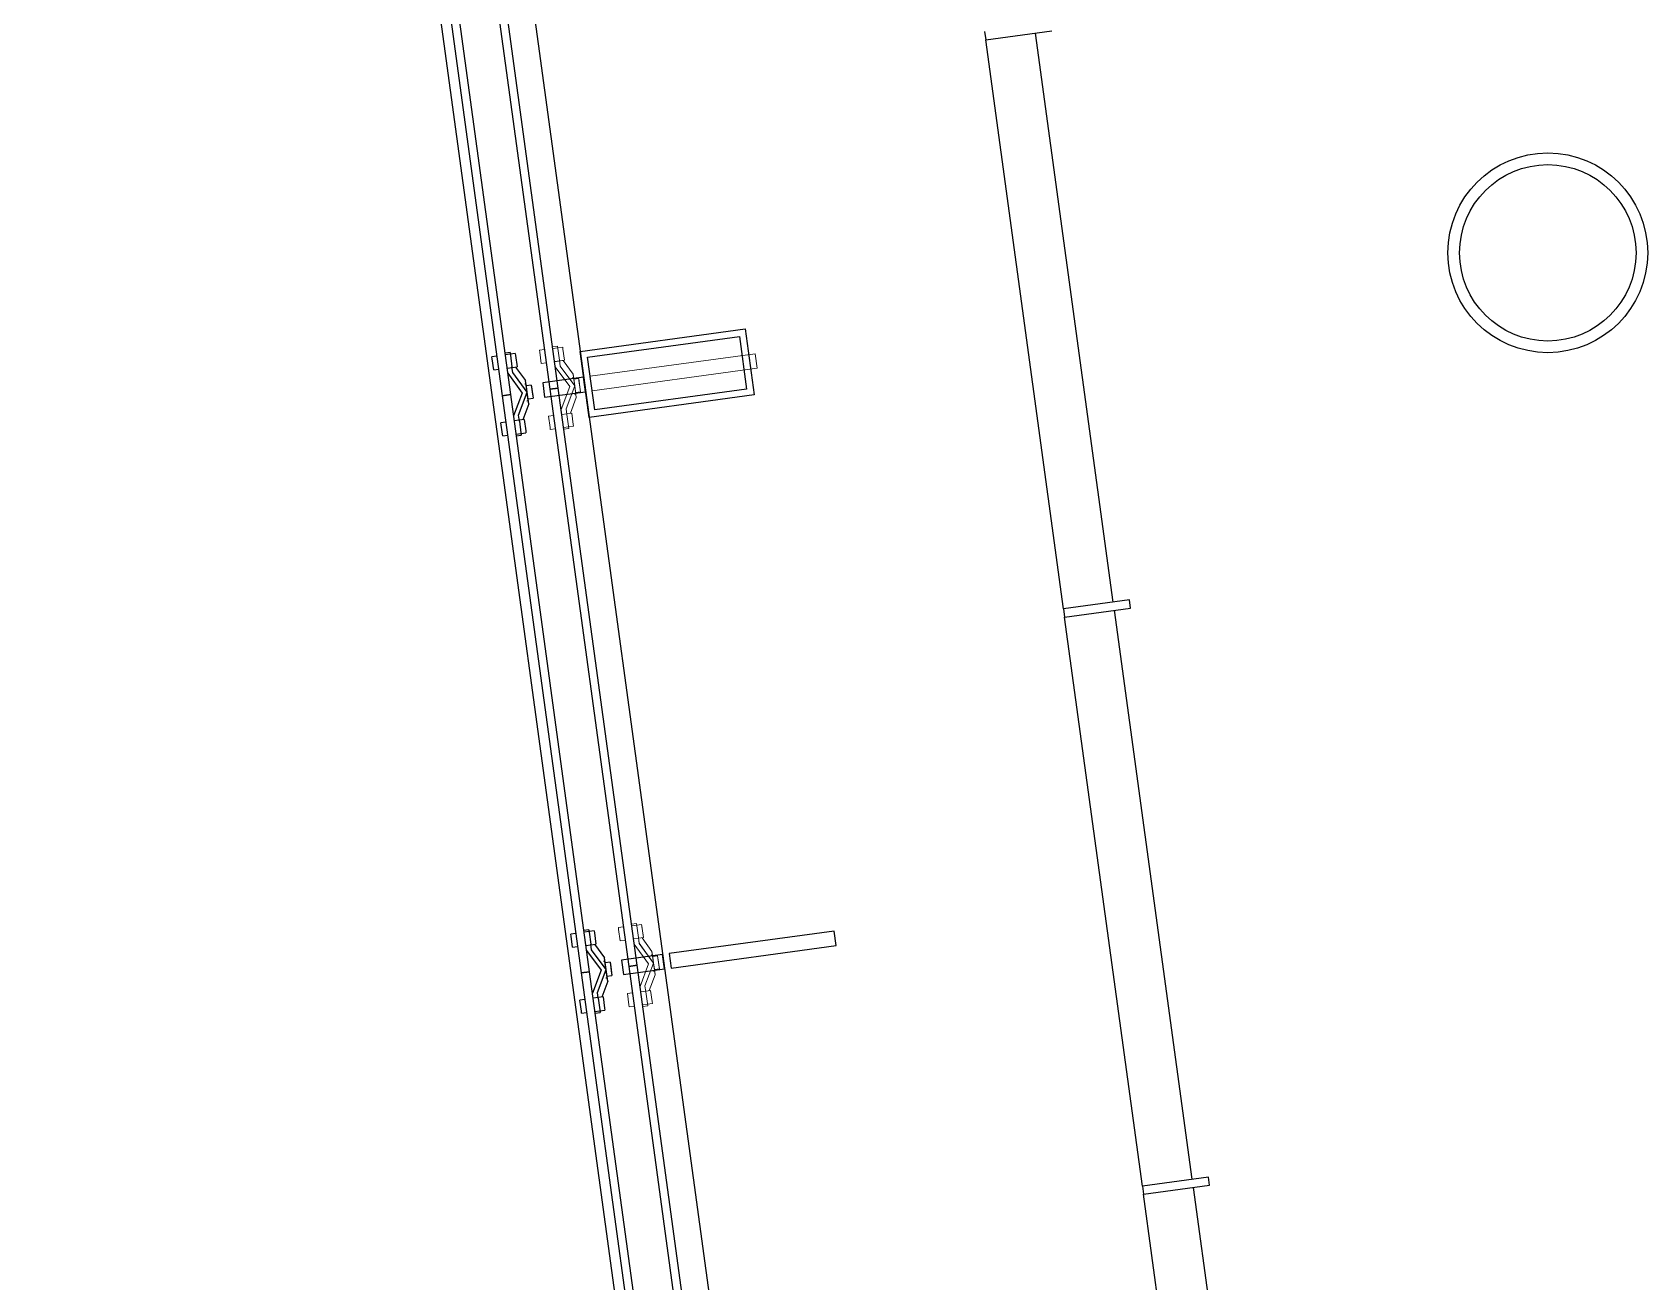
# Model space of a CAD drawing. Header units: millimetres. Extents: x -28081 to 142643, y -11740 to 128443.
# Drawn here: x -28081 to -23229, y 99430 to 103183 of the extents above; entities that cross this region are included whole.
import ezdxf

# ---------------------------------------------------------------- set-up
doc = ezdxf.new("R2010")
doc.units = ezdxf.units.MM
doc.header["$LTSCALE"] = 10
doc.layers.add('A—墙体', color=7, linetype='Continuous')
doc.layers.add('A—门窗', color=135, linetype='Continuous')
doc.layers.add('E-RF-5F$0$A-GLAZ', color=6, linetype='Continuous', lineweight=5)

# ---------------------------------------------------------------- blocks, each defined once
blk = doc.blocks.new('E-RF-5F$0$Rectangular Mullion - Icon Glass Fins-10826575-E2 号楼五层平面图 5TH FLOOR PLAN')
at = {"layer": 'A—门窗', "lineweight": 18}
for p, q in [((-22, -100), (22, -100)), ((-22, -600), (-22, -100)), ((22, -100), (22, -600)), ((22, -600), (-22, -600))]:
    blk.add_line(p, q, dxfattribs=at)
blk = doc.blocks.new('E-RF-5F$0$Spider Panel - Spider Panel-10871031-E2 号楼五层平面图 5TH FLOOR PLAN')
at = {"layer": 'A—门窗', "color": 8, "lineweight": 9}
for p, q in [((-955, 25.9), (-910.4, 50)), ((-875, 50), (-939.6, 15.1)), ((-892.7, 50), (-910.4, 50)), ((-875, 50), (-910.4, 50)), ((-900, 50), (-900, 46)), ((-900, 50), (-900, 46)), ((-895, 65), (-895, 50)), ((-895, 65), (-889.1, 65)), ((-895, 65), (-895, 50)), ((-895, 65), (-860.9, 65)), ((-895, 65), (-895, 50)), ((-895, 65), (-860.9, 65)), ((-895, 65), (-895, 50)), ((-895, 65), (-889.1, 65)), ((-875, 50), (-892.7, 50)), ((-889.1, 65), (-855, 65)), ((-889.1, 65), (-855, 65)), ((-810.4, 15.1), (-875, 50)), ((-839.6, 50), (-875, 50)), ((-857.3, 50), (-875, 50)), ((-860.9, 65), (-855, 65)), ((-860.9, 65), (-855, 65)), ((-839.6, 50), (-857.3, 50)), ((-855, 50), (-855, 65)), ((-855, 50), (-855, 65)), ((-855, 50), (-855, 65)), ((-855, 50), (-855, 65)), ((-850, 46), (-850, 50)), ((-850, 46), (-850, 50)), ((-839.6, 50), (-795, 25.9)), ((795, 25.9), (839.6, 50)), ((875, 50), (810.4, 15.1)), ((857.3, 50), (839.6, 50)), ((875, 50), (839.6, 50)), ((850, 50), (850, 46)), ((850, 50), (850, 46)), ((855, 65), (855, 50)), ((855, 65), (860.9, 65)), ((855, 65), (855, 50)), ((855, 65), (889.1, 65)), ((855, 65), (855, 50)), ((855, 65), (889.1, 65)), ((855, 65), (855, 50)), ((855, 65), (860.9, 65)), ((875, 50), (857.3, 50)), ((860.9, 65), (895, 65)), ((860.9, 65), (895, 65)), ((939.6, 15.1), (875, 50)), ((910.4, 50), (875, 50)), ((892.7, 50), (875, 50)), ((889.1, 65), (895, 65)), ((889.1, 65), (895, 65)), ((910.4, 50), (892.7, 50)), ((895, 50), (895, 65)), ((895, 50), (895, 65)), ((895, 50), (895, 65)), ((895, 50), (895, 65)), ((900, 46), (900, 50)), ((900, 46), (900, 50)), ((910.4, 50), (955, 25.9)), ((-1000, 15.1), (-1000, 0)), ((-1000, 15.1), (-992.7, 15.1)), ((-995, 30.1), (-995, 0)), ((-995, 30.1), (-989.1, 30.1)), ((-992.7, 15.1), (-957.3, 15.1)), ((-989.1, 30.1), (-955, 30.1)), ((-939.6, 15.1), (-957.3, 15.1)), ((-955, 0), (-955, 30.1)), ((-939.6, 0), (-875, 35)), ((-875, 35), (-810.4, 0)), ((-792.7, 15.1), (-810.4, 15.1)), ((-795, 30.1), (-795, 0)), ((-795, 30.1), (-760.9, 30.1)), ((-792.7, 15.1), (-757.3, 15.1)), ((-760.9, 30.1), (-755, 30.1)), ((-757.3, 15.1), (-750, 15.1)), ((-755, 0), (-755, 30.1)), ((-750, 0), (-750, 15.1)), ((750, 15.1), (750, 0)), ((750, 15.1), (757.3, 15.1)), ((755, 30.1), (755, 0)), ((755, 30.1), (760.9, 30.1)), ((757.3, 15.1), (792.7, 15.1)), ((760.9, 30.1), (795, 30.1)), ((810.4, 15.1), (792.7, 15.1)), ((795, 0), (795, 30.1)), ((810.4, 0), (875, 35)), ((875, 35), (939.6, 0)), ((957.3, 15.1), (939.6, 15.1)), ((955, 30.1), (955, 0)), ((955, 30.1), (989.1, 30.1)), ((957.3, 15.1), (992.7, 15.1)), ((989.1, 30.1), (995, 30.1)), ((992.7, 15.1), (1000, 15.1)), ((995, 0), (995, 30.1)), ((1000, 0), (1000, 15.1)), ((-995, -25.4), (-995, -40.4)), ((-989.1, -40.4), (-995, -40.4)), ((-955, -40.4), (-989.1, -40.4)), ((-955, -40.4), (-955, -25.4)), ((-795, -25.4), (-795, -40.4)), ((-760.9, -40.4), (-795, -40.4)), ((-755, -40.4), (-760.9, -40.4)), ((-755, -40.4), (-755, -25.4)), ((755, -25.4), (755, -40.4)), ((760.9, -40.4), (755, -40.4)), ((795, -40.4), (760.9, -40.4)), ((795, -40.4), (795, -25.4)), ((955, -25.4), (955, -40.4)), ((989.1, -40.4), (955, -40.4)), ((995, -40.4), (989.1, -40.4)), ((995, -40.4), (995, -25.4))]:
    blk.add_line(p, q, dxfattribs=at)
at = {"layer": 'A—门窗'}
for p, q in [((875, 0), (-875, 0)), ((-875, 0), (-875, -25.4)), ((-875, -25.4), (875, -25.4)), ((875, -25.4), (875, 0))]:
    blk.add_line(p, q, dxfattribs=at)
blk = doc.blocks.new('E2-RI-5F$0$200x500')
at = {"layer": 'A—门窗', "elevation": 0}
blk.add_lwpolyline([(11654894.9, -6112598.3), (11654827.2, -6112102.9), (11655025.4, -6112075.8), (11655093.1, -6112571.2), (11654894.9, -6112598.3)], dxfattribs=at)
blk.add_lwpolyline([(11654912, -6112575.8), (11654849.7, -6112120), (11655008.3, -6112098.3), (11655070.6, -6112554.1)], close=True, dxfattribs=at)
blk = doc.blocks.new('E-COLS-F5')
at = {"layer": 'A—墙体'}
for radius in [300, 265]:
    blk.add_circle((11685385, -6104423.4), radius, dxfattribs=at)

msp = doc.modelspace()

# ---------------------------------------------------------------- linework, layer by layer
at = {"layer": 'A—门窗'}
for p, q in [((-28080.5, 112193.8, 0), (-25791.7, 95448.7, 0)), ((-27765.1, 111953.9, 0), (-25552.2, 95764.4, 0)), ((-26905.9, 103825.3), (-26668.9, 102091.5)), ((-26643.7, 102094.9), (-26880.7, 103828.8)), ((-24983.2, 101451.4), (-25216.8, 103160.5)), ((-25068.2, 103180.8), (-24834.6, 101471.7)), ((-26685.2, 102210.4), (-26700, 102208.3)), ((-26685.2, 102210.4), (-26700, 102208.3)), ((-26699.2, 102202.5), (-26700, 102208.3)), ((-26699.2, 102202.5), (-26700, 102208.3)), ((-26694.6, 102168.7), (-26699.2, 102202.5)), ((-26694.6, 102168.7), (-26699.2, 102202.5)), ((-26645.7, 102220.8), (-26660.7, 102218.8)), ((-26645.7, 102220.8), (-26660.7, 102218.8)), ((-26630.2, 102217.9), (-26660, 102213.8)), ((-26630.2, 102217.9), (-26660, 102213.8)), ((-26645.7, 102220.8), (-26644.7, 102213.5)), ((-26645.7, 102220.8), (-26644.7, 102213.5)), ((-26644.7, 102213.5), (-26639.9, 102178.5)), ((-26644.7, 102213.5), (-26639.9, 102178.5)), ((-26630.2, 102217.9), (-26629.4, 102212.1)), ((-26630.2, 102217.9), (-26629.4, 102212.1)), ((-26629.4, 102212.1), (-26624.7, 102178.2)), ((-26629.4, 102212.1), (-26624.7, 102178.2)), ((-26694.6, 102168.7), (-26679.7, 102170.7)), ((-26694.6, 102168.7), (-26679.7, 102170.7)), ((-26654.6, 102174.2), (-26624.7, 102178.2)), ((-26654.6, 102174.2), (-26624.7, 102178.2)), ((-26652.5, 102159), (-26609.1, 102099.6)), ((-26652.5, 102159), (-26609.1, 102099.6)), ((-26637.5, 102161), (-26639.9, 102178.5)), ((-26637.5, 102161), (-26639.9, 102178.5)), ((-26594.2, 102101.7), (-26637.5, 102161)), ((-26594.2, 102101.7), (-26637.5, 102161)), ((-26628.9, 102177.7), (-26599, 102136.7)), ((-26628.9, 102177.7), (-26599, 102136.7)), ((-26594.2, 102101.7), (-26599, 102136.7)), ((-26596.6, 102119.2), (-26599, 102136.7)), ((-26594.2, 102101.7), (-26599, 102136.7)), ((-26596.6, 102119.2), (-26599, 102136.7)), ((-26643.7, 102094.9), (-26668.9, 102091.5)), ((-26668.9, 102091.5), (-26643.7, 102094.9)), ((-26668.9, 102091.5), (-26431.9, 100357.6)), ((-26406.7, 100361), (-26643.7, 102094.9)), ((-26609.1, 102099.6), (-26635, 102030.9)), ((-26609.1, 102099.6), (-26635, 102030.9)), ((-26620, 102032.9), (-26594.2, 102101.7)), ((-26620, 102032.9), (-26594.2, 102101.7)), ((-26597.6, 102126.4), (-26601.6, 102125.9)), ((-26597.6, 102126.4), (-26601.6, 102125.9)), ((-26597.6, 102126.4), (-26601.6, 102125.9)), ((-26597.6, 102126.4), (-26601.6, 102125.9)), ((-26582, 102123.5), (-26596.9, 102121.5)), ((-26582, 102123.5), (-26596.9, 102121.5)), ((-26582, 102123.5), (-26596.9, 102121.5)), ((-26582, 102123.5), (-26596.9, 102121.5)), ((-26582, 102123.5), (-26596.9, 102121.5)), ((-26582, 102123.5), (-26596.9, 102121.5)), ((-26582, 102123.5), (-26596.9, 102121.5)), ((-26582, 102123.5), (-26596.9, 102121.5)), ((-26594.2, 102101.7), (-26596.6, 102119.2)), ((-26594.2, 102101.7), (-26596.6, 102119.2)), ((-26591.8, 102084.2), (-26594.2, 102101.7)), ((-26589.4, 102066.6), (-26594.2, 102101.7)), ((-26591.8, 102084.2), (-26594.2, 102101.7)), ((-26589.4, 102066.6), (-26594.2, 102101.7)), ((-26582, 102123.5), (-26581.2, 102117.7)), ((-26582, 102123.5), (-26577.4, 102089.7)), ((-26582, 102123.5), (-26577.4, 102089.7)), ((-26582, 102123.5), (-26581.2, 102117.7)), ((-26582, 102123.5), (-26581.2, 102117.7)), ((-26582, 102123.5), (-26577.4, 102089.7)), ((-26582, 102123.5), (-26577.4, 102089.7)), ((-26582, 102123.5), (-26581.2, 102117.7)), ((-26581.2, 102117.7), (-26576.6, 102083.9)), ((-26581.2, 102117.7), (-26576.6, 102083.9)), ((-26581.2, 102117.7), (-26576.6, 102083.9)), ((-26581.2, 102117.7), (-26576.6, 102083.9)), ((-26577.4, 102089.7), (-26576.6, 102083.9)), ((-26577.4, 102089.7), (-26576.6, 102083.9)), ((-26577.4, 102089.7), (-26576.6, 102083.9)), ((-26577.4, 102089.7), (-26576.6, 102083.9)), ((-26589.4, 102066.6), (-26607.3, 102019.1)), ((-26589.4, 102066.6), (-26607.3, 102019.1)), ((-26594.8, 102076.4), (-26590.8, 102076.9)), ((-26594.8, 102076.4), (-26590.8, 102076.9)), ((-26594.8, 102076.4), (-26590.8, 102076.9)), ((-26594.8, 102076.4), (-26590.8, 102076.9)), ((-26589.4, 102066.6), (-26591.8, 102084.2)), ((-26589.4, 102066.6), (-26591.8, 102084.2)), ((-26591.5, 102081.9), (-26576.6, 102083.9)), ((-26591.5, 102081.9), (-26576.6, 102083.9)), ((-26591.5, 102081.9), (-26576.6, 102083.9)), ((-26591.5, 102081.9), (-26576.6, 102083.9)), ((-26591.5, 102081.9), (-26576.6, 102083.9)), ((-26591.5, 102081.9), (-26576.6, 102083.9)), ((-26591.5, 102081.9), (-26576.6, 102083.9)), ((-26591.5, 102081.9), (-26576.6, 102083.9)), ((-26658.1, 102012.2), (-26672.9, 102010.2)), ((-26658.1, 102012.2), (-26672.9, 102010.2)), ((-26668.3, 101976.3), (-26672.9, 102010.2)), ((-26668.3, 101976.3), (-26672.9, 102010.2)), ((-26603.1, 102019.7), (-26632.9, 102015.6)), ((-26603.1, 102019.7), (-26632.9, 102015.6)), ((-26617.6, 102015.4), (-26620, 102032.9)), ((-26617.6, 102015.4), (-26620, 102032.9)), ((-26617.6, 102015.4), (-26612.8, 101980.4)), ((-26617.6, 102015.4), (-26612.8, 101980.4)), ((-26603.1, 102019.7), (-26598.5, 101985.9)), ((-26603.1, 102019.7), (-26598.5, 101985.9)), ((-26667.5, 101970.5), (-26668.3, 101976.3)), ((-26667.5, 101970.5), (-26668.3, 101976.3)), ((-26667.5, 101970.5), (-26652.6, 101972.6)), ((-26667.5, 101970.5), (-26652.6, 101972.6)), ((-26627.5, 101976), (-26597.7, 101980.1)), ((-26627.5, 101976), (-26597.7, 101980.1)), ((-26626.8, 101971.1), (-26611.8, 101973.1)), ((-26626.8, 101971.1), (-26611.8, 101973.1)), ((-26612.8, 101980.4), (-26611.8, 101973.1)), ((-26612.8, 101980.4), (-26611.8, 101973.1)), ((-26598.5, 101985.9), (-26597.7, 101980.1)), ((-26598.5, 101985.9), (-26597.7, 101980.1)), ((-24746.2, 99717.5), (-24979.9, 101426.6)), ((-24831.2, 101446.9), (-24597.6, 99737.8)), ((-26408.7, 100486.9), (-26423.7, 100484.9)), ((-26408.7, 100486.9), (-26423.7, 100484.9)), ((-26393.2, 100484), (-26423, 100479.9)), ((-26393.2, 100484), (-26423, 100479.9)), ((-26408.7, 100486.9), (-26407.7, 100479.7)), ((-26408.7, 100486.9), (-26407.7, 100479.7)), ((-26393.2, 100484), (-26392.4, 100478.2)), ((-26393.2, 100484), (-26392.4, 100478.2)), ((-26448.2, 100476.5), (-26463, 100474.5)), ((-26448.2, 100476.5), (-26463, 100474.5)), ((-26462.2, 100468.6), (-26463, 100474.5)), ((-26462.2, 100468.6), (-26463, 100474.5)), ((-26457.6, 100434.8), (-26462.2, 100468.6)), ((-26457.6, 100434.8), (-26462.2, 100468.6)), ((-26457.6, 100434.8), (-26442.7, 100436.9)), ((-26457.6, 100434.8), (-26442.7, 100436.9)), ((-26417.6, 100440.3), (-26387.7, 100444.4)), ((-26417.6, 100440.3), (-26387.7, 100444.4)), ((-26407.7, 100479.7), (-26402.9, 100444.6)), ((-26407.7, 100479.7), (-26402.9, 100444.6)), ((-26400.5, 100427.1), (-26402.9, 100444.6)), ((-26400.5, 100427.1), (-26402.9, 100444.6)), ((-26392.4, 100478.2), (-26387.7, 100444.4)), ((-26392.4, 100478.2), (-26387.7, 100444.4)), ((-26391.9, 100443.8), (-26362, 100402.8)), ((-26391.9, 100443.8), (-26362, 100402.8)), ((-26415.5, 100425.1), (-26372.1, 100365.8)), ((-26415.5, 100425.1), (-26372.1, 100365.8)), ((-26357.2, 100367.8), (-26400.5, 100427.1)), ((-26357.2, 100367.8), (-26400.5, 100427.1)), ((-26360.6, 100392.6), (-26364.6, 100392)), ((-26360.6, 100392.6), (-26364.6, 100392)), ((-26360.6, 100392.6), (-26364.6, 100392)), ((-26360.6, 100392.6), (-26364.6, 100392)), ((-26357.2, 100367.8), (-26362, 100402.8)), ((-26359.6, 100385.3), (-26362, 100402.8)), ((-26357.2, 100367.8), (-26362, 100402.8)), ((-26359.6, 100385.3), (-26362, 100402.8)), ((-26345, 100389.6), (-26359.9, 100387.6)), ((-26345, 100389.6), (-26359.9, 100387.6)), ((-26345, 100389.6), (-26359.9, 100387.6)), ((-26345, 100389.6), (-26359.9, 100387.6)), ((-26345, 100389.6), (-26359.9, 100387.6)), ((-26345, 100389.6), (-26359.9, 100387.6)), ((-26345, 100389.6), (-26359.9, 100387.6)), ((-26345, 100389.6), (-26359.9, 100387.6)), ((-26345, 100389.6), (-26344.3, 100383.8)), ((-26345, 100389.6), (-26340.4, 100355.8)), ((-26345, 100389.6), (-26340.4, 100355.8)), ((-26345, 100389.6), (-26344.3, 100383.8)), ((-26345, 100389.6), (-26344.3, 100383.8)), ((-26345, 100389.6), (-26340.4, 100355.8)), ((-26345, 100389.6), (-26340.4, 100355.8)), ((-26345, 100389.6), (-26344.3, 100383.8)), ((-26406.7, 100361), (-26431.9, 100357.6)), ((-26431.9, 100357.6), (-26406.7, 100361)), ((-26431.9, 100357.6), (-26194.9, 98623.7)), ((-26169.7, 98627.1), (-26406.7, 100361)), ((-26372.1, 100365.8), (-26398, 100297)), ((-26372.1, 100365.8), (-26398, 100297)), ((-26383, 100299), (-26357.2, 100367.8)), ((-26383, 100299), (-26357.2, 100367.8)), ((-26357.2, 100367.8), (-26359.6, 100385.3)), ((-26357.2, 100367.8), (-26359.6, 100385.3)), ((-26357.8, 100342.5), (-26353.8, 100343)), ((-26357.8, 100342.5), (-26353.8, 100343)), ((-26357.8, 100342.5), (-26353.8, 100343)), ((-26357.8, 100342.5), (-26353.8, 100343)), ((-26354.8, 100350.3), (-26357.2, 100367.8)), ((-26352.4, 100332.8), (-26357.2, 100367.8)), ((-26354.8, 100350.3), (-26357.2, 100367.8)), ((-26352.4, 100332.8), (-26357.2, 100367.8)), ((-26352.4, 100332.8), (-26354.8, 100350.3)), ((-26352.4, 100332.8), (-26354.8, 100350.3)), ((-26354.5, 100348), (-26339.6, 100350)), ((-26354.5, 100348), (-26339.6, 100350)), ((-26354.5, 100348), (-26339.6, 100350)), ((-26354.5, 100348), (-26339.6, 100350)), ((-26354.5, 100348), (-26339.6, 100350)), ((-26354.5, 100348), (-26339.6, 100350)), ((-26354.5, 100348), (-26339.6, 100350)), ((-26354.5, 100348), (-26339.6, 100350)), ((-26344.3, 100383.8), (-26339.6, 100350)), ((-26344.3, 100383.8), (-26339.6, 100350)), ((-26344.3, 100383.8), (-26339.6, 100350)), ((-26344.3, 100383.8), (-26339.6, 100350)), ((-26340.4, 100355.8), (-26339.6, 100350)), ((-26340.4, 100355.8), (-26339.6, 100350)), ((-26340.4, 100355.8), (-26339.6, 100350)), ((-26340.4, 100355.8), (-26339.6, 100350)), ((-26380.6, 100281.5), (-26383, 100299)), ((-26380.6, 100281.5), (-26383, 100299)), ((-26352.4, 100332.8), (-26370.3, 100285.2)), ((-26352.4, 100332.8), (-26370.3, 100285.2)), ((-26421.1, 100278.3), (-26435.9, 100276.3)), ((-26421.1, 100278.3), (-26435.9, 100276.3)), ((-26431.3, 100242.5), (-26435.9, 100276.3)), ((-26431.3, 100242.5), (-26435.9, 100276.3)), ((-26430.5, 100236.7), (-26431.3, 100242.5)), ((-26430.5, 100236.7), (-26431.3, 100242.5)), ((-26366.1, 100285.8), (-26395.9, 100281.8)), ((-26366.1, 100285.8), (-26395.9, 100281.8)), ((-26390.5, 100242.1), (-26360.7, 100246.2)), ((-26390.5, 100242.1), (-26360.7, 100246.2)), ((-26380.6, 100281.5), (-26375.8, 100246.5)), ((-26380.6, 100281.5), (-26375.8, 100246.5)), ((-26375.8, 100246.5), (-26374.8, 100239.2)), ((-26375.8, 100246.5), (-26374.8, 100239.2)), ((-26366.1, 100285.8), (-26361.5, 100252)), ((-26366.1, 100285.8), (-26361.5, 100252)), ((-26361.5, 100252), (-26360.7, 100246.2)), ((-26361.5, 100252), (-26360.7, 100246.2)), ((-26430.5, 100236.7), (-26415.7, 100238.7)), ((-26430.5, 100236.7), (-26415.7, 100238.7)), ((-26389.8, 100237.2), (-26374.8, 100239.2)), ((-26389.8, 100237.2), (-26374.8, 100239.2)), ((-24594.2, 99713), (-24360.6, 98003.9)), ((-24509.2, 97983.6), (-24742.9, 99692.7))]:
    msp.add_line(p, q, dxfattribs=at)
at = {"layer": 'A—门窗', "extrusion": (0, 0, -1)}
for p, q in [((-25220.2, 103185.2), (-25216.8, 103160.5)), ((-25216.8, 103160.5), (-25018.7, 103187.5)), ((-24785.1, 101478.4), (-24983.2, 101451.4)), ((-24781.7, 101453.7), (-24785.1, 101478.4)), ((-24983.2, 101451.4), (-24979.9, 101426.6)), ((-24979.9, 101426.6), (-24781.7, 101453.7)), ((-25672.5, 100483.6), (-26167.9, 100415.9)), ((-25672.5, 100483.6), (-26167.9, 100415.9)), ((-26161.9, 100372.3), (-25666.5, 100440)), ((-26161.9, 100372.3), (-25666.5, 100440)), ((-25666.5, 100440), (-25672.5, 100483.6)), ((-25666.5, 100440), (-25672.5, 100483.6)), ((-26187.7, 100413.2, 0), (-26310.6, 100396.4, 0)), ((-26310.6, 100396.4, 0), (-26304.7, 100352.8, 0)), ((-26181.7, 100369.6, 0), (-26187.7, 100413.2, 0)), ((-26167.9, 100415.9), (-26161.9, 100372.3)), ((-26167.9, 100415.9), (-26161.9, 100372.3)), ((-26304.7, 100352.8, 0), (-26181.7, 100369.6, 0)), ((-24548.1, 99744.6), (-24746.2, 99717.5)), ((-24746.2, 99717.5), (-24742.9, 99692.7)), ((-24742.9, 99692.7), (-24544.7, 99719.8)), ((-24544.7, 99719.8), (-24548.1, 99744.6))]:
    msp.add_line(p, q, dxfattribs=at)
at = {"layer": 'A—门窗', "elevation": 0}
msp.add_lwpolyline([(-26418.7, 102103.5), (-26424.7, 102147.1), (-26547.6, 102130.2), (-26541.7, 102086.7)], close=True, dxfattribs=at)

# ---------------------------------------------------------------- block references
at = {"layer": 'A—墙体'}
msp.add_blockref('E-COLS-F5', (-11708913.6, 6206944.1), dxfattribs=at)
at = {"layer": 'A—门窗', "rotation": 90}
msp.add_blockref('E2-RI-5F$0$200x500', (-6138511, -11552801, 0), dxfattribs=at)
at = {"layer": 'A—门窗', "extrusion": (0, 0, -1), "rotation": 262.2166604794915}
msp.add_blockref('E-RF-5F$0$Rectangular Mullion - Icon Glass Fins-10826575-E2 号楼五层平面图 5TH FLOOR PLAN', (26501, 102114.4), dxfattribs=at)
msp.add_blockref('E-RF-5F$0$Rectangular Mullion - Icon Glass Fins-10826575-E2 号楼五层平面图 5TH FLOOR PLAN', (26501, 102114.4), dxfattribs=at)
at = {"layer": 'E-RF-5F$0$A-GLAZ', "lineweight": 9, "rotation": 277.7833395205085}
for p in [(-26619.5, 102981.4), (-26382.5, 101247.5), (-26382.5, 101247.5), (-26145.5, 99513.6)]:
    msp.add_blockref('E-RF-5F$0$Spider Panel - Spider Panel-10871031-E2 号楼五层平面图 5TH FLOOR PLAN', p, dxfattribs=at)

doc.saveas('drawing.dxf')
